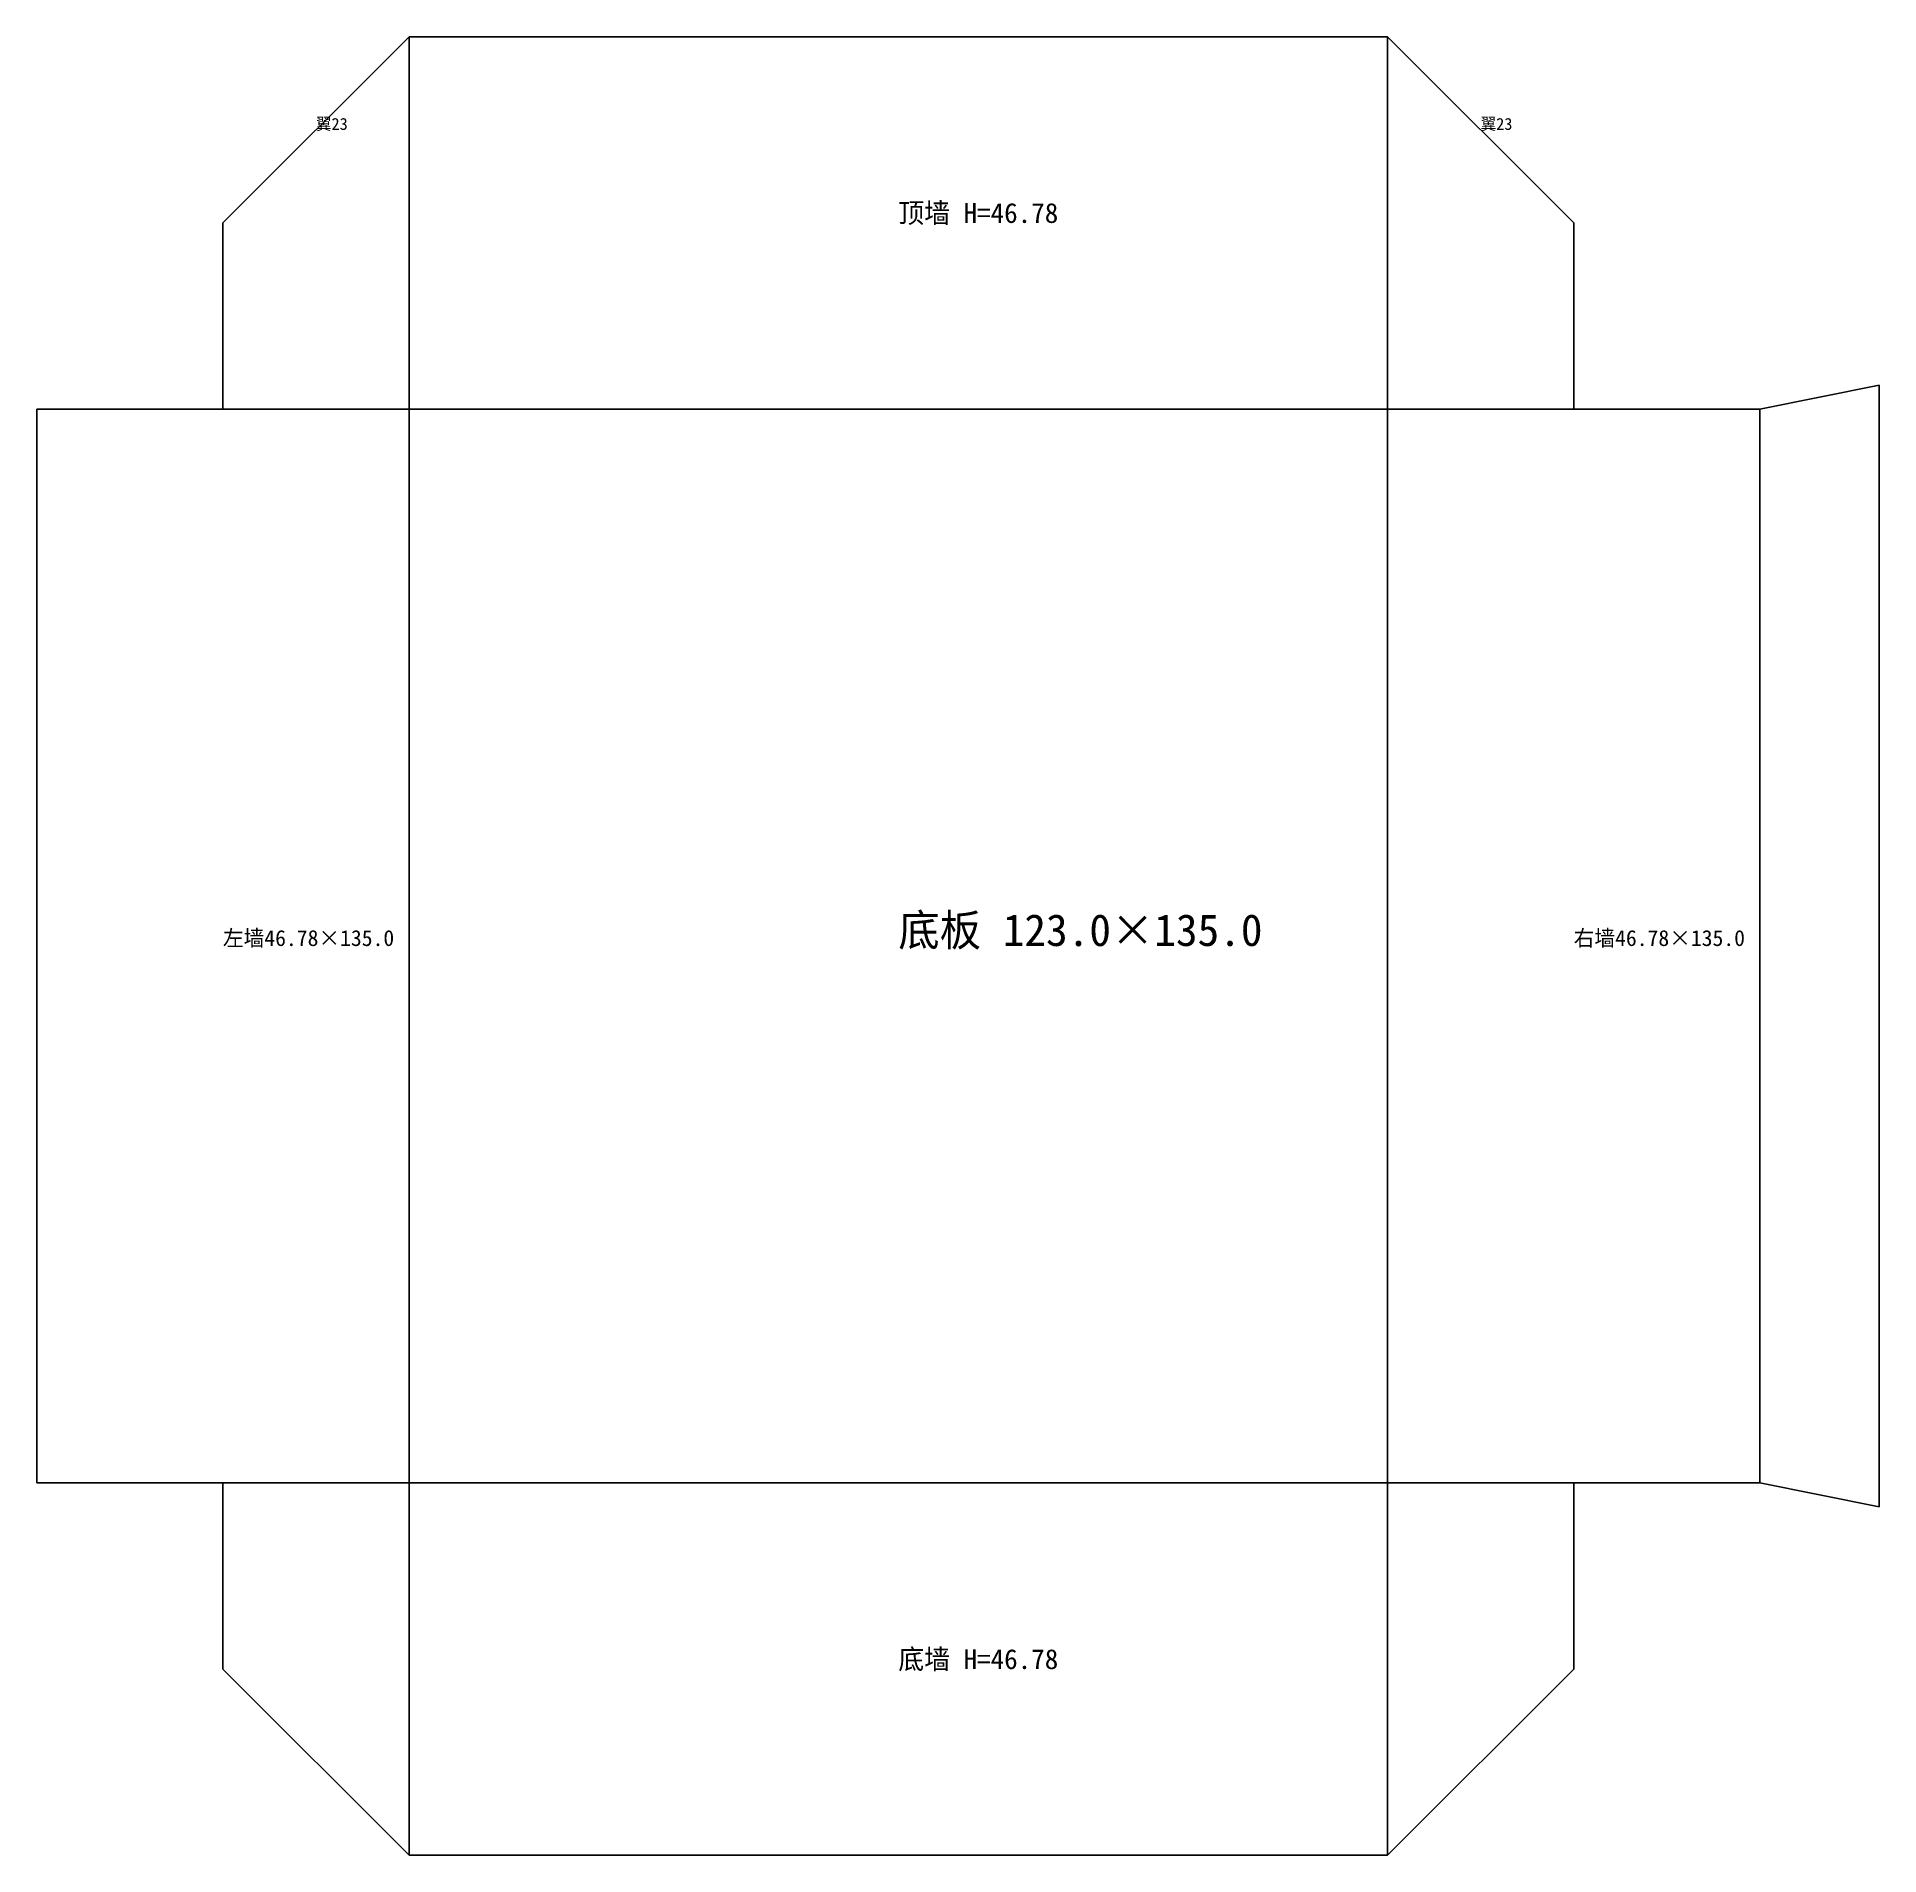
# Model space of a CAD drawing. Header units: metres. Extents: x -47 to 185, y -47 to 182.
import ezdxf

# ---------------------------------------------------------------- set-up
doc = ezdxf.new("R2010")
doc.units = ezdxf.units.M
for name, color, linetype in [('CUT', 1, 'Continuous'), ('FLAP_SCORE', 1, 'Continuous'), ('SCORE', 3, 'Continuous')]:
    doc.layers.add(name, color=color, linetype=linetype)

msp = doc.modelspace()

# ---------------------------------------------------------------- linework, layer by layer
at = {"layer": 'CUT'}
for p, q in [((0, 181.78), (-23.39, 158.39)), ((123, 181.78), (0, 181.78)), ((0, 181.78), (0, 135)), ((123, 135), (123, 181.78)), ((123, 181.78), (146.39, 158.39)), ((-23.39, 158.39), (-23.39, 135)), ((146.39, 158.39), (146.39, 135)), ((184.78, 138), (169.78, 135)), ((184.78, -3), (184.78, 138)), ((0, 135), (-46.78, 135)), ((-46.78, 135), (-46.78, 0)), ((-23.39, 135), (0, 135)), ((0, 135), (123, 135)), ((0, 0), (0, 135)), ((123, 0), (123, 135)), ((123, 135), (169.78, 135)), ((123, 135), (146.39, 135)), ((169.78, 135), (169.78, 0)), ((-46.78, 0), (0, 0)), ((-23.39, 0), (0, 0)), ((-23.39, -23.39), (-23.39, 0)), ((0, 0), (123, 0)), ((0, -46.78), (0, 0)), ((123, 0), (123, -46.78)), ((169.78, 0), (123, 0)), ((123, 0), (146.39, 0)), ((146.39, -23.39), (146.39, 0)), ((169.78, 0), (184.78, -3)), ((0, -46.78), (-23.39, -23.39)), ((123, -46.78), (146.39, -23.39)), ((123, -46.78), (0, -46.78))]:
    msp.add_line(p, q, dxfattribs=at)
at = {"layer": 'FLAP_SCORE'}
for p, q in [((0, 135), (0, 158.39)), ((123, 135), (123, 158.39)), ((0, 0), (0, -23.39)), ((123, 0), (123, -23.39))]:
    msp.add_line(p, q, dxfattribs=at)
at = {"layer": 'SCORE'}
for p, q in [((123, 135), (0, 135)), ((0, 135), (0, 0)), ((123, 0), (123, 135)), ((169.78, 0), (169.78, 135)), ((0, 0), (123, 0))]:
    msp.add_line(p, q, dxfattribs=at)

# ---------------------------------------------------------------- texts
for s, height, p in [('翼23', 1.5, (-11.695, 170.085)), ('翼23', 1.5, (134.695, 170.085)), ('顶墙 H=46.78', 2.5, (61.5, 158.39)), ('底板 123.0×135.0', 4, (61.5, 67.5)), ('左墙46.78×135.0', 2, (-23.39, 67.5)), ('右墙46.78×135.0', 2, (146.39, 67.5)), ('底墙 H=46.78', 2.5, (61.5, -23.39))]:
    msp.add_text(s, height=height, dxfattribs=at).set_placement(p)

doc.saveas('drawing.dxf')
